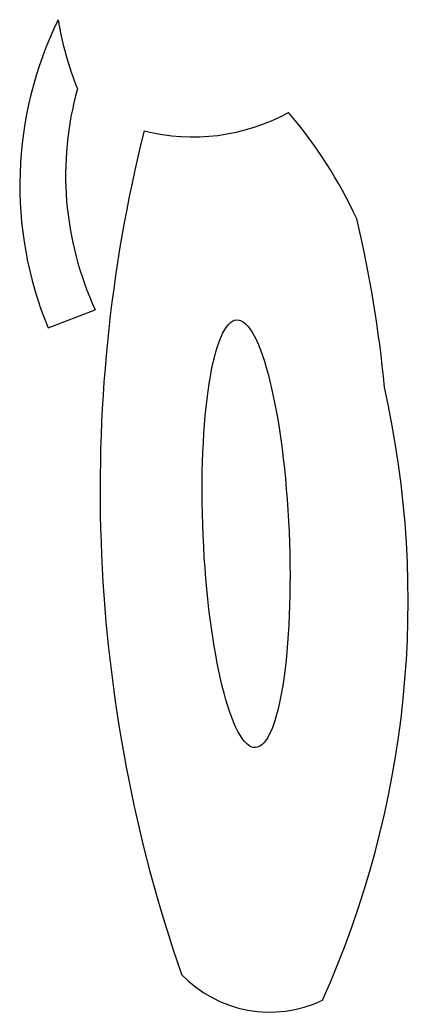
# Model space of a CAD drawing. Header units: millimetres. Extents: x 7.4 to 17.9, y -44.3 to -17.6.
import ezdxf

# ---------------------------------------------------------------- set-up
doc = ezdxf.new("R2010")
doc.units = ezdxf.units.MM
doc.layers.add('Corte exterior', color=1, linetype='Continuous', true_color=0xff0000)
doc.layers.add('grabado linea medio', color=3, linetype='Continuous', true_color=0x00ff00)

msp = doc.modelspace()

# ---------------------------------------------------------------- linework, layer by layer
at = {"layer": 'Corte exterior'}
msp.add_line((8.164, -25.912), (9.434, -25.419), dxfattribs=at)
for centre, radius, start, end in [((17.529, -22.063), 10.125, 153.9142, 202.3442), ((17.26, -21.794), 8.624, 164.3849, 204.8541), ((5.331, -28.105), 12.271, 24.7398, 40.6846), ((49.622, -30.266), 40.057, 166.036, 199.0251), ((-8.405, -33.26), 26.266, 335.8055, 12.6623), ((14.139, -41.041), 3.302, 223.7255, 295.3652)]:
    msp.add_arc(centre, radius, start, end, dxfattribs=at)
msp.add_ellipse((13.497, -31.455), major_axis=(-0.25, 5.762), ratio=0.200693, dxfattribs=at)
at = {"layer": 'grabado linea medio'}
for centre, radius, start, end in [((17.284, -16.15), 8.968, 189.3795, 201.7478), ((12.068, -15.433), 5.332, 255.6747, 298.7918), ((-15.654, -30.595), 33.022, 5.3733, 13.3503)]:
    msp.add_arc(centre, radius, start, end, dxfattribs=at)

doc.saveas('drawing.dxf')
